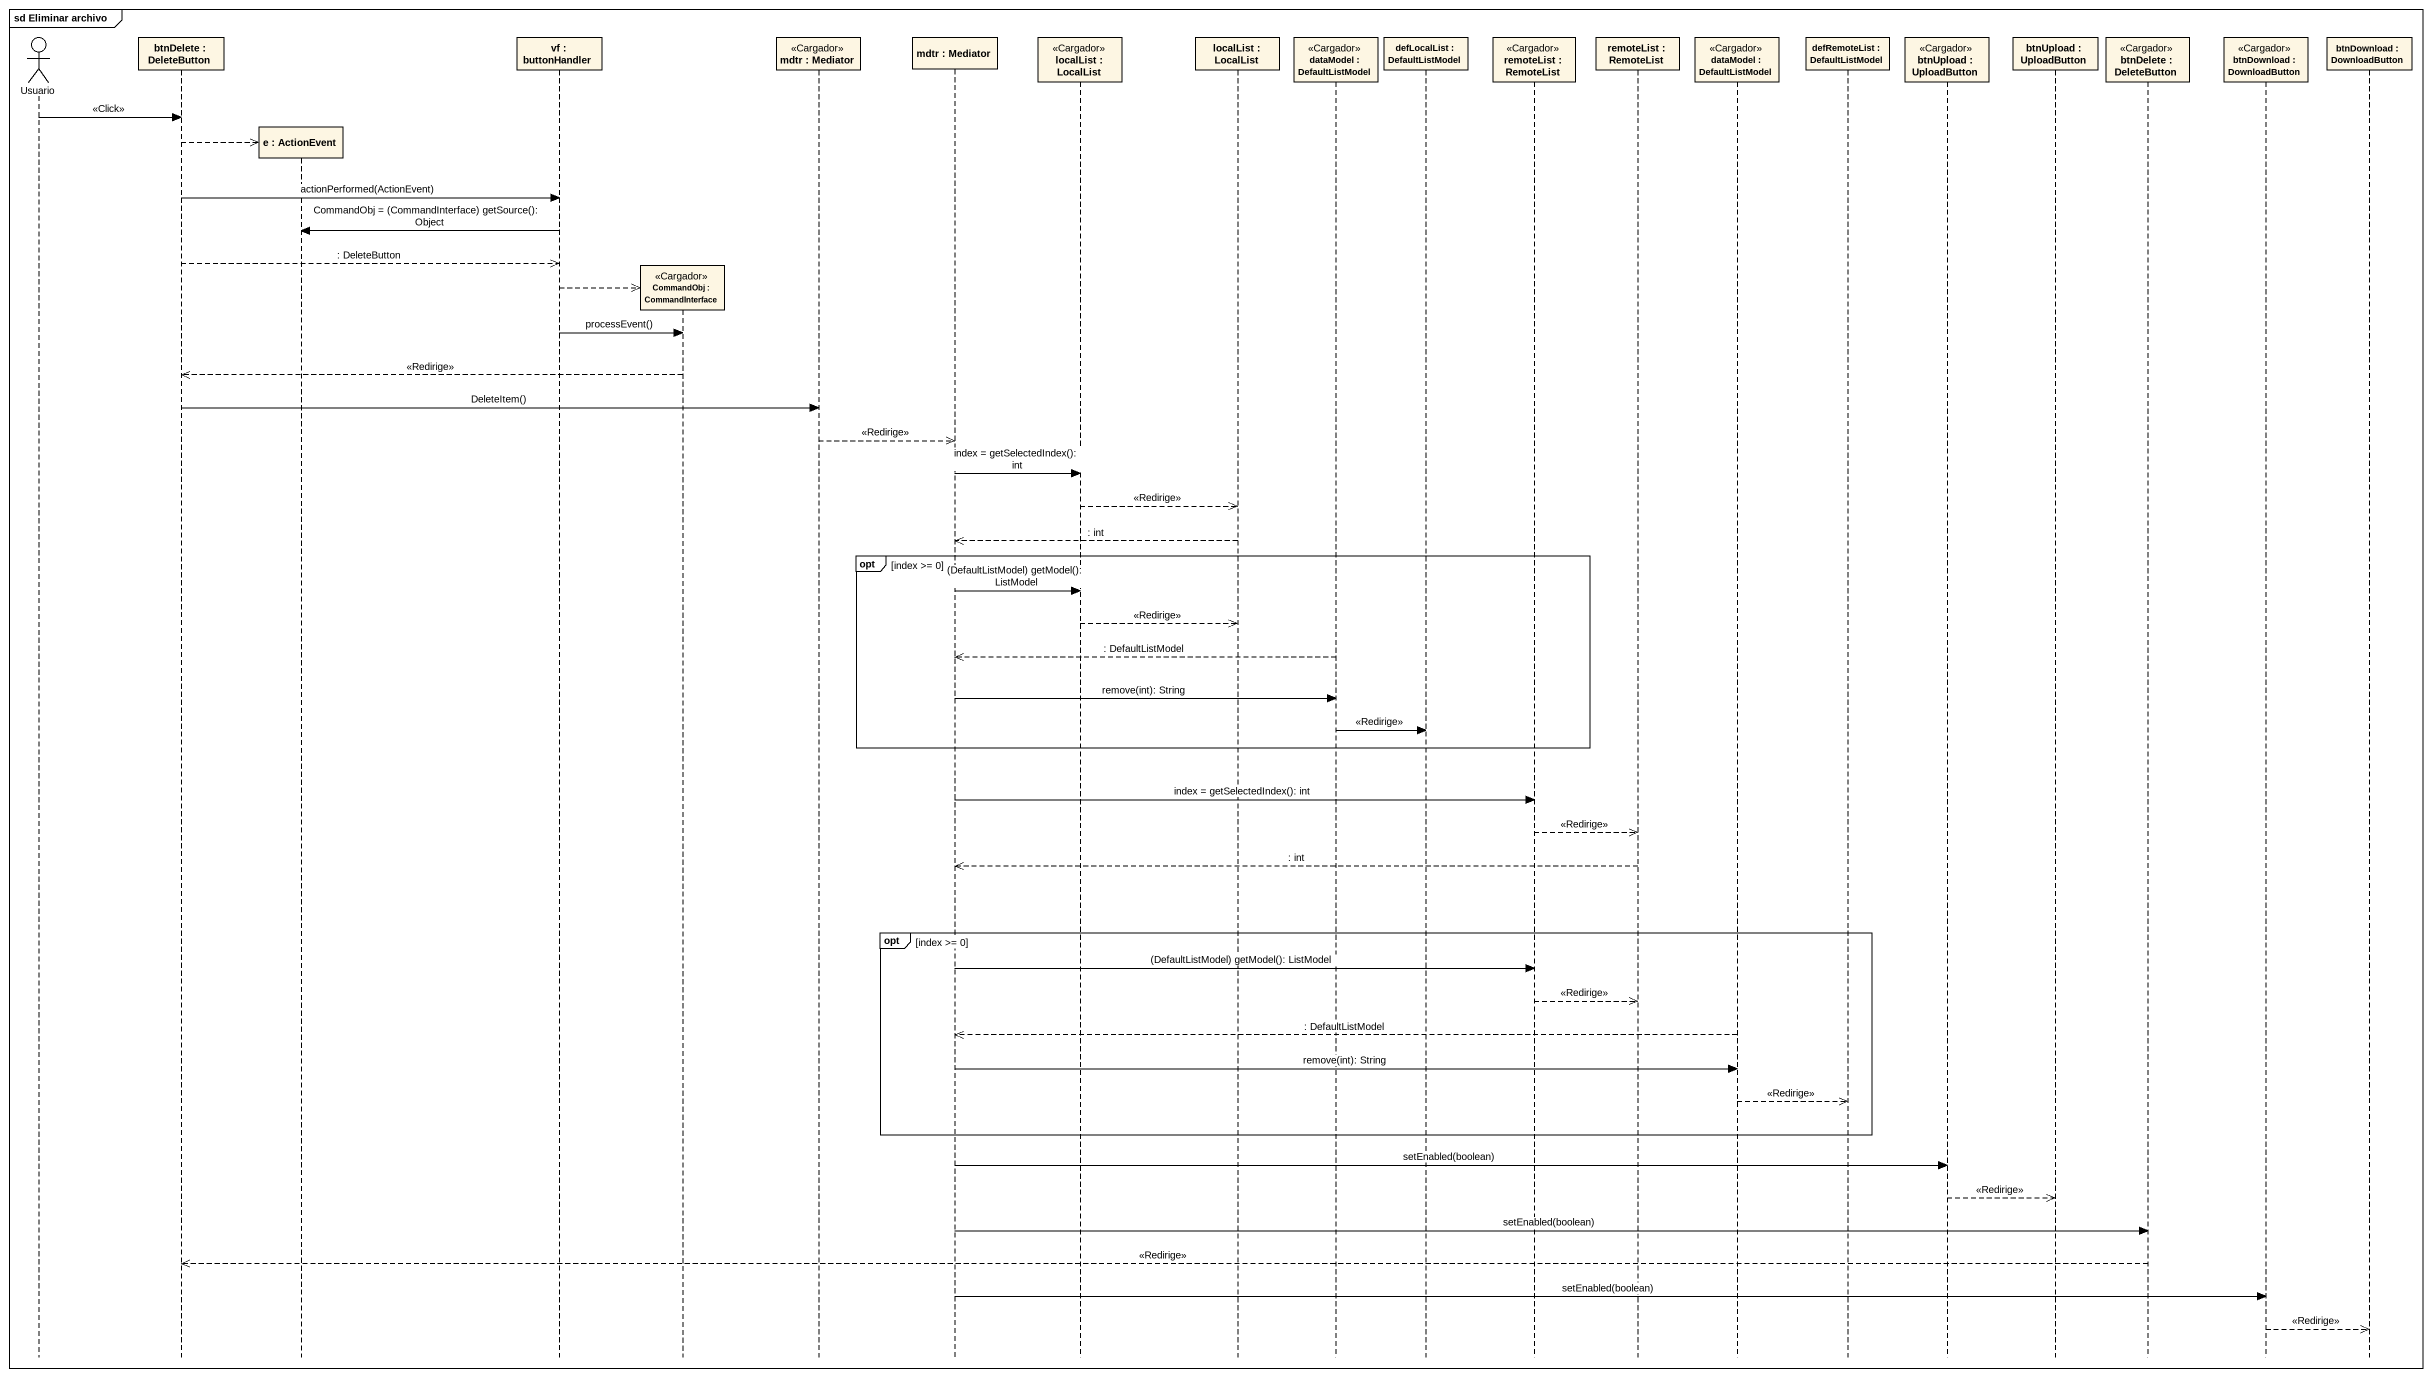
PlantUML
@startuml
mainframe sd Eliminar archivo
hide footbox
actor Usuario
participant "btnDelete : DeleteButton" as btnDelete
participant "e : ActionEvent" as e
participant "vf : buttonHandler" as vf
participant "CommandObj : CommandInterface" as CommandObj <<Cargador>>
participant "mdtr : Mediator" as mdtr <<Cargador>>
participant "mdtr : Mediator" as mdtr_2
participant "localList : LocalList" as localList <<Cargador>>
participant "localList : LocalList" as localList_2
participant "dataModel : DefaultListModel" as dataModel <<Cargador>>
participant "defLocalList : DefaultListModel" as defLocalList
participant "remoteList : RemoteList" as remoteList <<Cargador>>
participant "remoteList : RemoteList" as remoteList_2
participant "dataModel : DefaultListModel" as dataModel_2 <<Cargador>>
participant "defRemoteList : DefaultListModel" as defRemoteList
participant "btnUpload : UploadButton" as btnUpload <<Cargador>>
participant "btnUpload : UploadButton" as btnUpload_2
participant "btnDelete : DeleteButton" as btnDelete_2 <<Cargador>>
participant "btnDownload : DownloadButton" as btnDownload <<Cargador>>
participant "btnDownload : DownloadButton" as btnDownload_2

Usuario -> btnDelete : <<Click>>
btnDelete -->> e **
btnDelete -> vf : actionPerformed(ActionEvent)
vf -> e : CommandObj = (CommandInterface) getSource(): Object
btnDelete -->> vf : : DeleteButton
vf -->> CommandObj **
vf -> CommandObj : processEvent()
CommandObj -->> btnDelete : <<Redirige>>
btnDelete -> mdtr : DeleteItem()
mdtr -->> mdtr_2 : <<Redirige>>
mdtr_2 -> localList : index = getSelectedIndex(): int
localList -->> localList_2 : <<Redirige>>
localList_2 -->> mdtr_2 : : int
opt index >= 0
  mdtr_2 -> localList : (DefaultListModel) getModel(): ListModel
  localList -->> localList_2 : <<Redirige>>
  dataModel -->> mdtr_2 : : DefaultListModel
  mdtr_2 -> dataModel : remove(int): String
  dataModel -> defLocalList : <<Redirige>>
end
mdtr_2 -> remoteList : index = getSelectedIndex(): int
remoteList -->> remoteList_2 : <<Redirige>>
remoteList_2 -->> mdtr_2 : : int
opt index >= 0
  mdtr_2 -> remoteList : (DefaultListModel) getModel(): ListModel
  remoteList -->> remoteList_2 : <<Redirige>>
  dataModel_2 -->> mdtr_2 : : DefaultListModel
  mdtr_2 -> dataModel_2 : remove(int): String
  dataModel_2 -->> defRemoteList : <<Redirige>>
end
mdtr_2 -> btnUpload : setEnabled(boolean)
btnUpload -->> btnUpload_2 : <<Redirige>>
mdtr_2 -> btnDelete_2 : setEnabled(boolean)
btnDelete_2 -->> btnDelete : <<Redirige>>
mdtr_2 -> btnDownload : setEnabled(boolean)
btnDownload -->> btnDownload_2 : <<Redirige>>
@enduml
